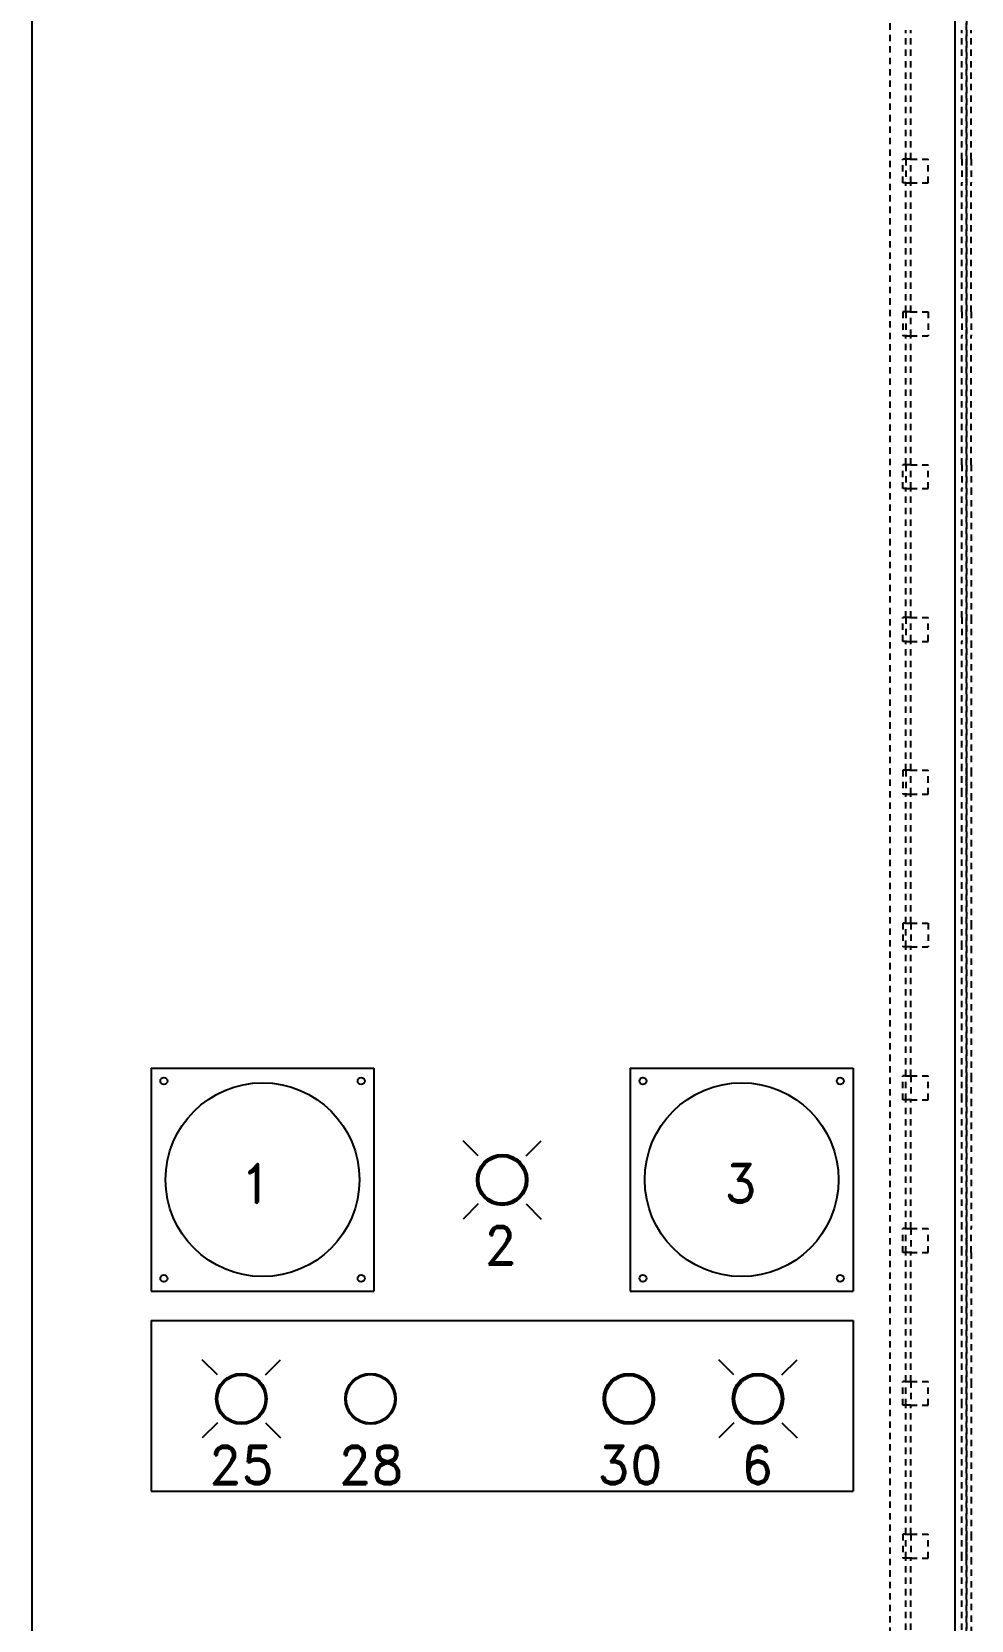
# Model space of a CAD drawing. Header units: inches. Extents: x 6 to 369, y -225 to 2.
# Drawn here: x 285.26 to 303.71, y -52.45 to -21.26 of the extents above; entities that cross this region are included whole.
import ezdxf
from ezdxf.enums import TextEntityAlignment as Align

# ---------------------------------------------------------------- set-up
doc = ezdxf.new("R2010")
doc.units = ezdxf.units.IN
doc.header["$MEASUREMENT"] = 0
doc.linetypes.add('HIDDEN2', pattern=[0.1875, 0.125, -0.0625])
doc.layers.add('Cabinet', color=253, linetype='HIDDEN2')
doc.layers.add('D', color=3, linetype='Continuous')
doc.styles.add('ROMAND', font='ROMAND.shx')

# ---------------------------------------------------------------- blocks, each defined once
blk = doc.blocks.new('A$C304D23F9')
at = {"layer": 'Cabinet', "linetype": 'HIDDEN2'}
for p, q in [((36.945, 0), (36.945, 90)), ((38.445, 90), (38.445, 0)), ((38.445, 0), (38.445, 90)), ((38.445, 0), (38.445, 90)), ((38.445, 90), (38.445, 0)), ((37.257, 78.234), (37.257, 80.765)), ((37.351, 78.234), (37.351, 80.765)), ((38.351, 78.234), (38.351, 80.765)), ((38.539, 78.234), (38.539, 80.765)), ((37.257, 78.234), (37.195, 78.234)), ((37.195, 77.765), (37.195, 78.234)), ((37.257, 78.234), (37.257, 77.765)), ((37.351, 78.234), (37.257, 78.234)), ((37.351, 77.765), (37.351, 78.234)), ((37.351, 78.234), (37.695, 78.234)), ((37.695, 77.765), (37.695, 78.234)), ((38.351, 78.234), (38.351, 77.765)), ((38.445, 77.765), (38.445, 78.234)), ((38.445, 78.234), (38.445, 77.765)), ((38.445, 78.234), (38.445, 77.765)), ((38.445, 77.765), (38.445, 78.234)), ((38.539, 78.234), (38.539, 77.765)), ((37.257, 77.765), (37.195, 77.765)), ((37.257, 75.234), (37.257, 77.765)), ((37.257, 77.765), (37.351, 77.765)), ((37.351, 75.234), (37.351, 77.765)), ((37.351, 77.765), (37.695, 77.765)), ((38.351, 75.234), (38.351, 77.765)), ((38.539, 75.234), (38.539, 77.765)), ((37.257, 75.234), (37.195, 75.234)), ((37.195, 75.234), (37.195, 74.765)), ((37.257, 75.234), (37.257, 74.765)), ((37.351, 75.234), (37.257, 75.234)), ((37.351, 74.765), (37.351, 75.234)), ((37.351, 75.234), (37.695, 75.234)), ((37.695, 75.234), (37.695, 74.765)), ((38.351, 75.234), (38.351, 74.765)), ((38.445, 74.765), (38.445, 75.234)), ((38.445, 74.765), (38.445, 75.234)), ((38.445, 74.765), (38.445, 75.234)), ((38.445, 74.765), (38.445, 75.234)), ((38.539, 75.234), (38.539, 74.765)), ((37.257, 74.765), (37.195, 74.765)), ((37.257, 72.234), (37.257, 74.765)), ((37.257, 74.765), (37.351, 74.765)), ((37.351, 72.234), (37.351, 74.765)), ((37.351, 74.765), (37.695, 74.765)), ((38.351, 72.234), (38.351, 74.765)), ((38.539, 72.234), (38.539, 74.765)), ((37.257, 72.234), (37.195, 72.234)), ((37.195, 71.765), (37.195, 72.234)), ((37.257, 72.234), (37.257, 71.765)), ((37.351, 72.234), (37.257, 72.234)), ((37.351, 71.765), (37.351, 72.234)), ((37.351, 72.234), (37.695, 72.234)), ((37.695, 71.765), (37.695, 72.234)), ((38.351, 72.234), (38.351, 71.765)), ((38.445, 71.765), (38.445, 72.234)), ((38.445, 71.765), (38.445, 72.234)), ((38.445, 71.765), (38.445, 72.234)), ((38.445, 71.765), (38.445, 72.234)), ((38.539, 72.234), (38.539, 71.765)), ((37.257, 71.765), (37.195, 71.765)), ((37.257, 69.234), (37.257, 71.765)), ((37.257, 71.765), (37.351, 71.765)), ((37.351, 69.234), (37.351, 71.765)), ((37.351, 71.765), (37.695, 71.765)), ((38.351, 69.234), (38.351, 71.765)), ((38.539, 71.765), (38.539, 69.234)), ((37.257, 69.234), (37.195, 69.234)), ((37.195, 68.765), (37.195, 69.234)), ((37.257, 69.234), (37.257, 68.765)), ((37.351, 69.234), (37.257, 69.234)), ((37.351, 68.765), (37.351, 69.234)), ((37.351, 69.234), (37.695, 69.234)), ((37.695, 68.765), (37.695, 69.234)), ((38.351, 69.234), (38.351, 68.765)), ((38.445, 68.765), (38.445, 69.234)), ((38.445, 68.765), (38.445, 69.234)), ((38.445, 68.765), (38.445, 69.234)), ((38.445, 68.765), (38.445, 69.234)), ((38.539, 69.234), (38.539, 68.765)), ((37.257, 68.765), (37.195, 68.765)), ((37.257, 66.234), (37.257, 68.765)), ((37.257, 68.765), (37.351, 68.765)), ((37.351, 66.234), (37.351, 68.765)), ((37.351, 68.765), (37.695, 68.765)), ((38.351, 66.234), (38.351, 68.765)), ((38.539, 68.765), (38.539, 66.234)), ((37.257, 66.234), (37.195, 66.234)), ((37.195, 66.234), (37.195, 65.765)), ((37.257, 66.234), (37.257, 65.765)), ((37.351, 66.234), (37.257, 66.234)), ((37.351, 65.765), (37.351, 66.234)), ((37.351, 66.234), (37.695, 66.234)), ((37.695, 65.765), (37.695, 66.234)), ((38.351, 65.765), (38.351, 66.234)), ((38.445, 66.234), (38.445, 65.765)), ((38.445, 65.765), (38.445, 66.234)), ((38.445, 65.765), (38.445, 66.234)), ((38.445, 66.234), (38.445, 65.765)), ((38.539, 66.234), (38.539, 65.765)), ((37.257, 65.765), (37.195, 65.765)), ((37.257, 63.234), (37.257, 65.765)), ((37.257, 65.765), (37.351, 65.765)), ((37.351, 63.234), (37.351, 65.765)), ((37.351, 65.765), (37.695, 65.765)), ((38.351, 63.234), (38.351, 65.765)), ((38.539, 65.765), (38.539, 63.234)), ((37.257, 63.234), (37.195, 63.234)), ((37.195, 63.234), (37.195, 62.765)), ((37.257, 62.765), (37.257, 63.234)), ((37.257, 63.234), (37.351, 63.234)), ((37.351, 63.234), (37.351, 62.765)), ((37.351, 63.234), (37.695, 63.234)), ((37.695, 63.234), (37.695, 62.765)), ((38.351, 62.765), (38.351, 63.234)), ((38.445, 63.234), (38.445, 62.765)), ((38.445, 62.765), (38.445, 63.234)), ((38.445, 62.765), (38.445, 63.234)), ((38.445, 63.234), (38.445, 62.765)), ((38.539, 63.234), (38.539, 62.765)), ((37.257, 62.765), (37.195, 62.765)), ((37.257, 60.234), (37.257, 62.765)), ((37.351, 62.765), (37.257, 62.765)), ((37.351, 60.234), (37.351, 62.765)), ((37.351, 62.765), (37.695, 62.765)), ((38.351, 60.234), (38.351, 62.765)), ((38.539, 62.765), (38.539, 60.234)), ((37.257, 60.234), (37.195, 60.234)), ((37.195, 59.765), (37.195, 60.234)), ((37.257, 60.234), (37.351, 60.234)), ((37.257, 59.765), (37.257, 60.234)), ((37.351, 60.234), (37.351, 59.765)), ((37.351, 60.234), (37.695, 60.234)), ((37.695, 59.765), (37.695, 60.234)), ((38.351, 59.765), (38.351, 60.234)), ((38.445, 60.234), (38.445, 59.765)), ((38.445, 59.765), (38.445, 60.234)), ((38.445, 59.765), (38.445, 60.234)), ((38.445, 60.234), (38.445, 59.765)), ((38.539, 60.234), (38.539, 59.765)), ((37.257, 59.765), (37.195, 59.765)), ((37.257, 57.234), (37.257, 59.765)), ((37.351, 59.765), (37.257, 59.765)), ((37.351, 57.234), (37.351, 59.765)), ((37.351, 59.765), (37.695, 59.765)), ((38.351, 57.234), (38.351, 59.765)), ((38.539, 59.765), (38.539, 57.234)), ((37.257, 57.234), (37.195, 57.234)), ((37.195, 56.765), (37.195, 57.234)), ((37.257, 57.234), (37.351, 57.234)), ((37.257, 56.765), (37.257, 57.234)), ((37.351, 57.234), (37.351, 56.765)), ((37.351, 57.234), (37.695, 57.234)), ((37.695, 56.765), (37.695, 57.234)), ((38.351, 56.765), (38.351, 57.234)), ((38.445, 57.234), (38.445, 56.765)), ((38.445, 57.234), (38.445, 56.765)), ((38.445, 57.234), (38.445, 56.765)), ((38.445, 57.234), (38.445, 56.765)), ((38.539, 56.765), (38.539, 57.234)), ((37.257, 56.765), (37.195, 56.765)), ((37.257, 54.234), (37.257, 56.765)), ((37.351, 56.765), (37.257, 56.765)), ((37.351, 54.234), (37.351, 56.765)), ((37.351, 56.765), (37.695, 56.765)), ((38.351, 54.234), (38.351, 56.765)), ((38.539, 56.765), (38.539, 54.234)), ((37.257, 54.234), (37.195, 54.234)), ((37.195, 53.765), (37.195, 54.234)), ((37.257, 54.234), (37.351, 54.234)), ((37.257, 53.765), (37.257, 54.234)), ((37.351, 54.234), (37.351, 53.765)), ((37.351, 54.234), (37.695, 54.234)), ((37.695, 53.765), (37.695, 54.234)), ((38.351, 53.765), (38.351, 54.234)), ((38.445, 54.234), (38.445, 53.765)), ((38.445, 53.765), (38.445, 54.234)), ((38.445, 53.765), (38.445, 54.234)), ((38.445, 54.234), (38.445, 53.765)), ((38.539, 54.234), (38.539, 53.765)), ((37.257, 53.765), (37.195, 53.765)), ((37.257, 51.234), (37.257, 53.765)), ((37.351, 53.765), (37.257, 53.765)), ((37.351, 51.234), (37.351, 53.765)), ((37.351, 53.765), (37.695, 53.765)), ((38.351, 51.234), (38.351, 53.765)), ((38.539, 53.765), (38.539, 51.234)), ((37.257, 51.234), (37.195, 51.234)), ((37.195, 51.234), (37.195, 50.765)), ((37.257, 51.234), (37.351, 51.234)), ((37.257, 50.765), (37.257, 51.234)), ((37.351, 51.234), (37.351, 50.765)), ((37.351, 51.234), (37.695, 51.234)), ((37.695, 50.765), (37.695, 51.234)), ((38.351, 50.765), (38.351, 51.234)), ((38.445, 51.234), (38.445, 50.765)), ((38.445, 50.765), (38.445, 51.234)), ((38.445, 50.765), (38.445, 51.234)), ((38.445, 51.234), (38.445, 50.765)), ((38.539, 51.234), (38.539, 50.765)), ((37.257, 50.765), (37.195, 50.765)), ((37.257, 48.234), (37.257, 50.765)), ((37.351, 50.765), (37.257, 50.765)), ((37.257, 50.765), (37.257, 50.765)), ((37.351, 48.234), (37.351, 50.765)), ((37.351, 50.765), (37.695, 50.765)), ((38.351, 48.234), (38.351, 50.765)), ((38.539, 50.765), (38.539, 48.234))]:
    blk.add_line(p, q, dxfattribs=at)

msp = doc.modelspace()

# ---------------------------------------------------------------- linework, layer by layer
at = {"color": 7}
for p, q in [((294.02597, -43.33565), (293.73048, -43.04016)), ((294.97034, -43.33565), (295.26583, -43.04016)), ((294.02597, -44.28002), (293.73048, -44.57551)), ((294.97034, -44.28002), (295.26583, -44.57551)), ((287.60502, -46.56647), (287.60502, -49.92099)), ((287.60502, -46.56647), (287.60502, -49.92099)), ((287.60502, -46.56647), (287.60502, -49.92099)), ((288.90536, -47.63405), (288.60988, -47.33856)), ((289.84974, -47.63405), (290.14522, -47.33856)), ((299.04675, -47.63405), (298.75126, -47.33856)), ((299.99112, -47.63405), (300.28661, -47.33856)), ((288.90536, -48.57843), (288.60988, -48.87391)), ((289.84974, -48.57843), (290.14522, -48.87391)), ((299.04675, -48.57843), (298.75126, -48.87391)), ((299.99112, -48.57843), (300.28661, -48.87391))]:
    msp.add_line(p, q, dxfattribs=at)
for centre, radius in [((294.49816, -43.80784), 0.49953), ((294.49816, -43.80784), 0.49154), ((294.49816, -43.80784), 0.48355), ((294.49816, -43.80784), 0.47556), ((294.49816, -43.80784), 0.46757), ((294.49816, -43.80784), 0.45958), ((289.37755, -48.10624), 0.49953), ((289.37755, -48.10624), 0.49154), ((289.37755, -48.10624), 0.48355), ((289.37755, -48.10624), 0.47556), ((289.37755, -48.10624), 0.46757), ((289.37755, -48.10624), 0.46757), ((291.9129, -48.10624), 0.49953), ((291.9129, -48.10624), 0.49154), ((291.9129, -48.10624), 0.48355), ((291.9129, -48.10624), 0.47556), ((296.98359, -48.10624), 0.49953), ((296.98359, -48.10624), 0.49154), ((296.98359, -48.10624), 0.48355), ((296.98359, -48.10624), 0.47556), ((296.98359, -48.10624), 0.46757), ((296.98359, -48.10624), 0.45958), ((299.51894, -48.10624), 0.49953), ((299.51894, -48.10624), 0.49154), ((299.51894, -48.10624), 0.48355), ((299.51894, -48.10624), 0.47556), ((299.51894, -48.10624), 0.46757), ((299.51894, -48.10624), 0.45958)]:
    msp.add_circle(centre, radius, dxfattribs=at)
at = {"layer": 'D', "color": 7}
for p, q in [((285.26174, -12.62335), (285.26174, -101.37335)), ((303.38674, -12.62102), (303.38674, -101.37335)), ((287.60502, -41.61605), (287.60502, -45.99105)), ((287.60502, -41.61605), (287.60502, -45.99105)), ((287.60502, -41.61605), (291.98002, -41.61605)), ((291.98002, -41.61605), (291.98002, -45.99105)), ((297.01108, -41.61605), (301.38608, -41.61605)), ((297.01108, -41.61605), (297.01108, -45.99105)), ((301.38608, -41.61605), (301.38608, -45.99105)), ((301.38608, -41.61605), (301.38608, -45.99105)), ((287.60502, -45.99105), (291.98002, -45.99105)), ((297.01108, -45.99105), (301.38608, -45.99105)), ((287.60502, -46.56647), (287.60502, -49.92099)), ((287.60502, -46.56647), (301.38846, -46.56647)), ((301.38846, -46.56647), (301.38846, -49.92099)), ((301.38846, -46.56647), (301.38846, -49.92099)), ((287.60502, -49.92099), (301.38846, -49.92099)), ((287.60502, -49.92099), (301.38846, -49.92099))]:
    msp.add_line(p, q, dxfattribs=at)
for centre, radius in [((287.85502, -41.86605), 0.06875), ((287.85502, -41.86605), 0.06875), ((289.79252, -43.80355), 1.90286), ((291.73002, -41.86605), 0.06875), ((297.26108, -41.86605), 0.06875), ((299.19858, -43.80355), 1.90286), ((301.13608, -41.86605), 0.06875), ((287.85502, -45.74105), 0.06875), ((287.85502, -45.74105), 0.06875), ((291.73002, -45.74105), 0.06875), ((297.26108, -45.74105), 0.06875), ((301.13608, -45.74105), 0.06875)]:
    msp.add_circle(centre, radius, dxfattribs=at)

# ---------------------------------------------------------------- block references
msp.add_blockref('A$C304D23F9', (265.16799, -101.99835), dxfattribs=at)

# ---------------------------------------------------------------- texts
at = {"color": 7, "style": 'ROMAND'}
for s, p in [('25', (289.37713, -49.7811)), ('28', (291.92429, -49.7811)), ('30', (297.00679, -49.7811)), ('6', (299.504, -49.7811))]:
    msp.add_text(s, height=0.75, dxfattribs=at).set_placement(p, align=Align.CENTER)
at = {"layer": 'D', "color": 7, "style": 'ROMAND'}
for s, p in [('1', (289.66539, -44.24801)), ('3', (299.17937, -44.24801)), ('2', (294.45963, -45.46584))]:
    msp.add_text(s, height=0.75, dxfattribs=at).set_placement(p, align=Align.CENTER)

doc.saveas('drawing.dxf')
